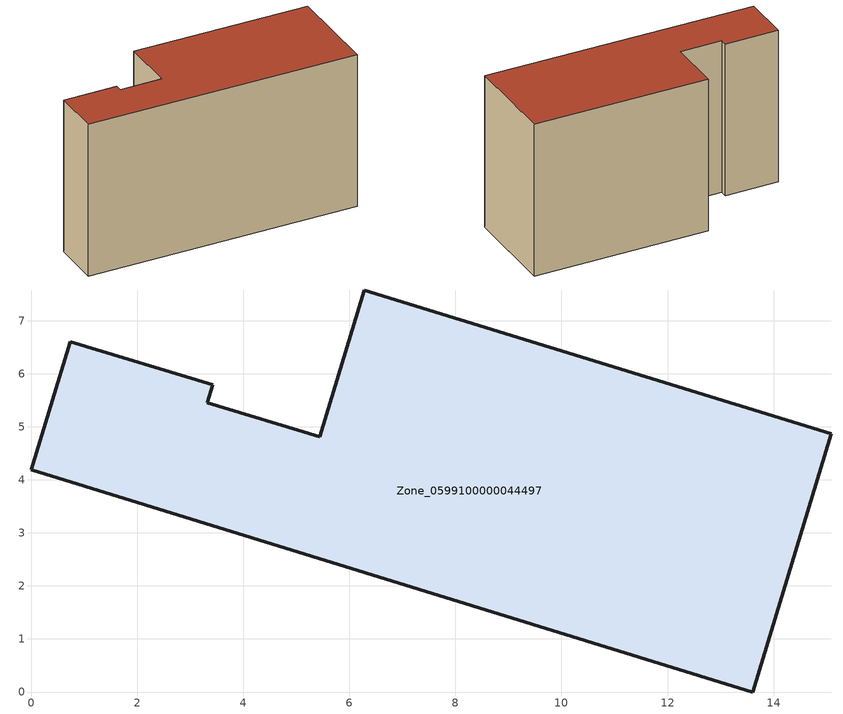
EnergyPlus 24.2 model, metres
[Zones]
Zone_0599100000044497
 floor ground (C_G): 0.74,6.6 3.42,5.79 3.32,5.45 5.44,4.81 6.28,7.58 15.09,4.87 13.61,0 0,4.19 z0
 wall outside (C_F): 13.61,0 15.09,4.87 6.28,7.58 5.44,4.81 3.32,5.45 3.42,5.79 0.74,6.6 0,4.19 13.61,0 z0:8.3
 roof outside (C_R): 3.42,5.79 0.74,6.6 0,4.19 13.61,0 15.09,4.87 6.28,7.58 5.44,4.81 3.32,5.45 z8.3
[BUILDING]
Pand.0599100000044497: North Axis=0; Terrain=City; Loads Convergence Tolerance Value=0.04; Temperature Convergence Tolerance Value=0.4; Solar Distribution=FullExterior; Maximum Number of Warmup Days=25; Minimum Number of Warmup Days=1
[Site:Location]
Rotterdam.The.Hague.AP_ZH_NLD Design_Conditions: Latitude=51.96; Longitude=4.45; Time Zone=1; Elevation=-4.5
[SITE:GROUNDTEMPERATURE:BUILDINGSURFACE]
18, 18, 18, 18, 18, 18, 18, 18, 18, 18, 18, 18
[MATERIAL] Thermal Absorptance=0.9; Solar Absorptance=0.7; Visible Absorptance=0.7
Name | Roughness | Thickness | Conductivity | Density | Specific Heat
G.TI.1975-1991 | MediumSmooth | 0.15 | 0.288461 | 540 | 1210
F.TI.1975-1991 | Rough | 0.3 | 0.230769 | 1920 | 840
R.TI.1975-1991 | MediumRough | 0.2 | 0.153846 | 1500 | 1000
[CONSTRUCTION]
C_G: G.TI.1975-1991
C_F: F.TI.1975-1991
C_R: R.TI.1975-1991
[ZONE]
Zone_0599100000044497: Type=1; Multiplier=1; Ceiling Height=Autocalculate; Volume=Autocalculate; Floor Area=autocalculate; Part of Total Floor Area=Yes
[ZONEINFILTRATION:DESIGNFLOWRATE]
Infil_Zone_0599100000044497: Zone or ZoneList or Space or SpaceList=Zone_0599100000044497; Schedule=AlwaysOn; Design Flow Rate Calculation Method=Flow/Area; Flow Rate per Floor Area=0.003; Constant Term Coefficient=1; Temperature Term Coefficient=0; Velocity Term Coefficient=0; Velocity Squared Term Coefficient=0
[HVACTEMPLATE:ZONE:IDEALLOADSAIRSYSTEM]
Zone_0599100000044497: Maximum Heating Supply Air Temperature=50; Minimum Cooling Supply Air Temperature=13; Maximum Heating Supply Air Humidity Ratio=0.0156; Minimum Cooling Supply Air Humidity Ratio=0.0077; Heating Limit=NoLimit; Cooling Limit=NoLimit; Dehumidification Control Type=ConstantSensibleHeatRatio; Cooling Sensible Heat Ratio=0.7; Dehumidification Setpoint=60; Humidification Control Type=None; Humidification Setpoint=30; Outdoor Air Method=None; Outdoor Air Flow Rate per Person=0.00944; Outdoor Air Flow Rate per Zone Floor Area=0; Outdoor Air Flow Rate per Zone=0; Demand Controlled Ventilation Type=None; Outdoor Air Economizer Type=NoEconomizer; Heat Recovery Type=None; Sensible Heat Recovery Effectiveness=0.7; Latent Heat Recovery Effectiveness=0.65
[ZONECONTROL:THERMOSTAT]
ThermostatControl_Zone_0599100000044497: Zone or ZoneList=Zone_0599100000044497; Control Type Schedule=DualSetpointControlType; Control 1=Thermostat_Zone_0599100000044497; Temperature Difference Between Cutout And Setpoint=0
[THERMOSTATSETPOINT:DUALSETPOINT]
Thermostat_Zone_0599100000044497: Heating Setpoint Temperature Schedule=HeatingSetpoint_Zone_0599100000044497; Cooling Setpoint Temperature Schedule=CoolingSetpoint_Zone_0599100000044497
[SCHEDULE:COMPACT]
HeatingSetpoint_Zone_0599100000044497: Through: 12/31, For: AllDays, Until: 24:00, 21
CoolingSetpoint_Zone_0599100000044497: Through: 12/31, For: AllDays, Until: 24:00, 24
DualSetpointControlType: Through: 12/31, For: AllDays, Until: 24:00, 4
AlwaysOn: Through: 12/31, For: AllDays, Until: 24:00, 1
